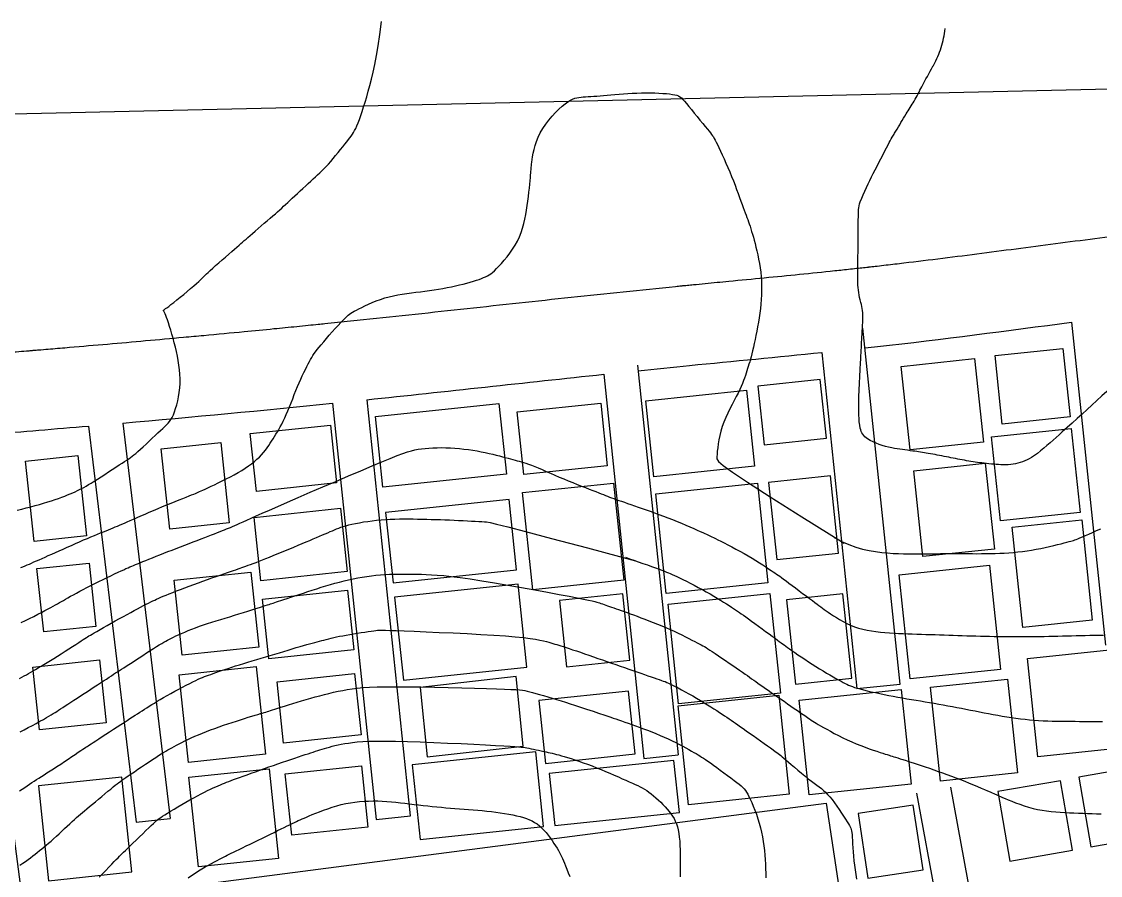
# Model space of a CAD drawing. Header units: millimetres. Extents: x 2899851 to 5794060, y -1331222 to -659598.
# Drawn here: x 3408285 to 3597060, y -829151 to -679873 of the extents above; entities that cross this region are included whole.
import ezdxf

# ---------------------------------------------------------------- set-up
doc = ezdxf.new("R2010")
doc.units = ezdxf.units.MM
doc.layers.add('b_COLUMN', color=7, linetype='Continuous', lineweight=25)
doc.layers.add('PDF_contours', color=7, linetype='Continuous')
doc.layers.add('ref', color=10, linetype='Continuous')

msp = doc.modelspace()

# ---------------------------------------------------------------- linework, layer by layer
at = {"layer": 'b_COLUMN', "color": 5, "lineweight": 30, "extrusion": (0, 0, -1)}
msp.add_lwpolyline([(-3194767, -1144420), (-3301186, -946244, -0.1352526), (-3302938, -938470), (-3304124, -833155), (-3406802, -821377), (-3408539, -834765), (-3549096, -816526), (-3568312, -943959), (-3707479, -928134), (-3700907, -1056330), (-3467321, -1072490), (-3334100, -1190678), (-3196365, -1201619)], format="xyb", dxfattribs=at)
at = {"layer": 'PDF_contours', "color": 242, "lineweight": 25, "true_color": 0xcc2026}
msp.add_lwpolyline([(3407522, -765296), (3408320, -765104), (3409114, -764906), (3409898, -764702), (3410668, -764494), (3411420, -764283), (3412149, -764070), (3412850, -763857), (3413519, -763646), (3414151, -763436), (3414748, -763229), (3415311, -763025), (3415841, -762824), (3416339, -762627), (3416808, -762434), (3417248, -762245), (3417662, -762061), (3418051, -761881), (3418426, -761699), (3418798, -761509), (3419178, -761305), (3419576, -761081), (3420004, -760829), (3420473, -760544), (3420994, -760219), (3421573, -759852), (3422197, -759450), (3422849, -759029), (3423509, -758599), (3424160, -758173), (3424784, -757766), (3425363, -757388), (3425878, -757053), (3426319, -756769), (3426696, -756525), (3427028, -756306), (3427332, -756096), (3427627, -755880), (3427931, -755642), (3428261, -755368), (3428635, -755041), (3429066, -754651), (3429545, -754210), (3430057, -753732), (3430587, -753235), (3431121, -752733), (3431643, -752242), (3432139, -751779), (3432595, -751360), (3432998, -750994), (3433353, -750669), (3433666, -750370), (3433944, -750077), (3434193, -749774), (3434422, -749444), (3434636, -749068), (3434842, -748630), (3435046, -748117), (3435243, -747534), (3435429, -746892), (3435599, -746199), (3435747, -745466), (3435867, -744703), (3435955, -743919), (3436006, -743126), (3436014, -742330), (3435984, -741534), (3435919, -740738), (3435822, -739944), (3435698, -739152), (3435550, -738361), (3435383, -737574), (3435200, -736789), (3435006, -736011), (3434804, -735247), (3434599, -734509), (3434394, -733808), (3434194, -733155), (3434003, -732560), (3433825, -732035), (3433664, -731591), (3433524, -731236), (3433404, -730960), (3433305, -730754), (3433225, -730606), (3433164, -730505), (3433121, -730440), (3433096, -730399), (3433088, -730372), (3433098, -730347), (3433134, -730314), (3433206, -730262), (3433322, -730181), (3433493, -730061), (3433727, -729891), (3434036, -729662), (3434426, -729361), (3434904, -728985), (3435451, -728547), (3436044, -728065), (3436659, -727559), (3437275, -727048), (3437867, -726549), (3438413, -726082), (3438889, -725666), (3439279, -725314), (3439599, -725014), (3439871, -724750), (3440117, -724504), (3440359, -724261), (3440619, -724002), (3440920, -723712), (3441284, -723373), (3441726, -722974), (3442234, -722525), (3442787, -722041), (3443366, -721539), (3443952, -721035), (3444525, -720542), (3445064, -720079), (3445551, -719659), (3445972, -719294), (3446337, -718975), (3446663, -718689), (3446965, -718422), (3447261, -718160), (3447567, -717890), (3447900, -717598), (3448276, -717271), (3448706, -716899), (3449182, -716488), (3449691, -716051), (3450219, -715597), (3450753, -715138), (3451280, -714684), (3451787, -714247), (3452260, -713837), (3452689, -713463), (3453081, -713117), (3453447, -712792), (3453797, -712478), (3454140, -712167), (3454488, -711849), (3454850, -711515), (3455237, -711157), (3455656, -710769), (3456102, -710355), (3456567, -709922), (3457044, -709480), (3457524, -709035), (3457999, -708595), (3458461, -708169), (3458903, -707763), (3459319, -707383), (3459712, -707023), (3460090, -706673), (3460457, -706326), (3460822, -705972), (3461190, -705601), (3461568, -705206), (3461962, -704778), (3462375, -704311), (3462803, -703814), (3463236, -703298), (3463666, -702778), (3464086, -702264), (3464486, -701769), (3464858, -701305), (3465194, -700885), (3465489, -700516), (3465746, -700186), (3465975, -699879), (3466181, -699577), (3466374, -699265), (3466561, -698925), (3466749, -698540), (3466947, -698094), (3467159, -697575), (3467386, -696980), (3467626, -696315), (3467877, -695583), (3468137, -694787), (3468404, -693931), (3468677, -693018), (3468952, -692051), (3469230, -691029), (3469509, -689927), (3469792, -688712), (3470079, -687355), (3470371, -685823), (3470669, -684086), (3470974, -682113), (3471286, -679873)], dxfattribs=at)
msp.add_lwpolyline([(3604146, -738986, -0.0039983), (3590392, -751623, -0.0130073), (3586034, -755362, -0.0950744), (3583043, -756970, -0.0941416), (3579638, -757368, -0.0132578), (3576313, -757041, -0.0144195), (3573277, -756571, -0.0027622), (3570112, -755970, 0.0027342), (3566921, -755363, 0.0147508), (3564247, -754951, -0.0107132), (3560561, -754414, -0.0982253), (3556305, -752802, -0.2080111), (3555047, -750973, -0.0394214), (3554788, -748712, -0.021788), (3554825, -744601, -0.0000298), (3555074, -739818, -0.000086), (3555156, -738236, -0.0004426), (3555355, -734526, 0.0006183), (3555496, -731871, 0.0861967), (3555144, -728957, -0.0720386), (3554627, -725491, -0.0019036), (3554626, -723674, -0.0007618), (3554648, -719122, -0.0020056), (3554701, -713929, -0.008873), (3554739, -712754, -0.0845329), (3555039, -711403, -0.0212023), (3557322, -706417, -0.0028657), (3559955, -701331, -0.0115584), (3560644, -700090, -0.0002444), (3561054, -699390, -0.0005403), (3561249, -699058, -0.0060136), (3563094, -696012, 0.0081856), (3564440, -693768, 0.0110385), (3565822, -691250, -0.0077714), (3567761, -687661, -0.0006127), (3567785, -687619, 0.0001733), (3567885, -687441, 0.0516322), (3569193, -684429, 0.0497829), (3569893, -681097)], format="xyb", dxfattribs=at)
at = {"layer": 'PDF_contours', "color": 175, "lineweight": 25, "true_color": 0x4553a5}
for points in [[(3408132, -775344), (3408528, -775189), (3408906, -775033), (3409276, -774873), (3409651, -774708), (3410040, -774535), (3410454, -774351), (3410895, -774157), (3411365, -773950), (3411865, -773730), (3412396, -773496), (3412961, -773247), (3413560, -772981), (3414194, -772700), (3414864, -772401), (3415561, -772089), (3416277, -771769), (3417001, -771446), (3417725, -771125), (3418438, -770810), (3419133, -770507), (3419798, -770220), (3420428, -769953), (3421020, -769706), (3421579, -769477), (3422104, -769263), (3422598, -769065), (3423064, -768879), (3423502, -768705), (3423914, -768540), (3424304, -768383), (3424681, -768229), (3425056, -768074), (3425439, -767913), (3425841, -767743), (3426273, -767558), (3426746, -767353), (3427270, -767125), (3427852, -766870), (3428488, -766592), (3429168, -766294), (3429885, -765982), (3430629, -765659), (3431391, -765331), (3432164, -765002), (3432938, -764676), (3433705, -764359), (3434455, -764052), (3435177, -763760), (3435864, -763485), (3436503, -763230), (3437087, -762999), (3437604, -762794), (3438045, -762620), (3438406, -762476), (3438704, -762355), (3438961, -762249), (3439198, -762147), (3439440, -762040), (3439707, -761919), (3440023, -761775), (3440409, -761597), (3440882, -761380), (3441433, -761125), (3442046, -760838), (3442706, -760523), (3443397, -760186), (3444104, -759832), (3444813, -759465), (3445507, -759092), (3446173, -758715), (3446809, -758336), (3447412, -757955), (3447981, -757571), (3448516, -757185), (3449014, -756795), (3449476, -756403), (3449899, -756008), (3450283, -755610), (3450632, -755210), (3450952, -754808), (3451247, -754406), (3451523, -754003), (3451785, -753602), (3452037, -753203), (3452286, -752806), (3452535, -752412), (3452785, -752014), (3453037, -751606), (3453291, -751181), (3453548, -750732), (3453808, -750252), (3454071, -749735), (3454338, -749173), (3454609, -748562), (3454884, -747910), (3455161, -747226), (3455441, -746520), (3455723, -745803), (3456006, -745085), (3456289, -744374), (3456572, -743682), (3456854, -743017), (3457134, -742381), (3457409, -741778), (3457677, -741208), (3457938, -740674), (3458188, -740177), (3458426, -739720), (3458650, -739303), (3458860, -738927), (3459064, -738580), (3459272, -738250), (3459494, -737922), (3459739, -737583), (3460017, -737220), (3460338, -736819), (3460713, -736367), (3461146, -735856), (3461625, -735299), (3462133, -734716), (3462655, -734125), (3463173, -733545), (3463671, -732995), (3464132, -732493), (3464539, -732060), (3464883, -731707), (3465175, -731425), (3465433, -731198), (3465676, -731010), (3465923, -730845), (3466191, -730688), (3466498, -730522), (3466864, -730332), (3467302, -730105), (3467807, -729848), (3468373, -729570), (3468991, -729280), (3469653, -728989), (3470350, -728704), (3471075, -728437), (3471820, -728196), (3472577, -727988), (3473344, -727811), (3474120, -727660), (3474903, -727529), (3475691, -727414), (3476484, -727308), (3477280, -727208), (3478077, -727106), (3478875, -727001), (3479669, -726889), (3480457, -726771), (3481237, -726647), (3482004, -726516), (3482757, -726379), (3483492, -726234), (3484205, -726082), (3484895, -725924), (3485558, -725760), (3486189, -725593), (3486786, -725424), (3487346, -725257), (3487864, -725094), (3488338, -724936), (3488763, -724785), (3489139, -724642), (3489477, -724499), (3489788, -724346), (3490085, -724171), (3490382, -723966), (3490690, -723720), (3491024, -723422), (3491394, -723063), (3491810, -722635), (3492264, -722143), (3492741, -721593), (3493230, -720994), (3493716, -720351), (3494188, -719672), (3494631, -718965), (3495034, -718237), (3495386, -717493), (3495689, -716737), (3495949, -715970), (3496170, -715194), (3496359, -714410), (3496520, -713622), (3496659, -712829), (3496780, -712035), (3496889, -711242), (3496987, -710461), (3497073, -709704), (3497149, -708983), (3497215, -708309), (3497271, -707695), (3497319, -707153), (3497357, -706694), (3497388, -706326), (3497413, -706029), (3497435, -705781), (3497456, -705559), (3497479, -705338), (3497506, -705096), (3497539, -704809), (3497581, -704454), (3497636, -704012), (3497710, -703491), (3497812, -702900), (3497952, -702253), (3498136, -701561), (3498373, -700835), (3498673, -700087), (3499042, -699329), (3499487, -698572), (3499993, -697827), (3500544, -697106), (3501125, -696420), (3501717, -695780), (3502305, -695197), (3502871, -694683), (3503400, -694247), (3503878, -693899), (3504313, -693630), (3504713, -693429), (3505090, -693284), (3505454, -693185), (3505815, -693120), (3506183, -693077), (3506569, -693047), (3506982, -693017), (3507424, -692988), (3507896, -692956), (3508399, -692923), (3508934, -692886), (3509502, -692846), (3510103, -692800), (3510740, -692749), (3511411, -692693), (3512114, -692633), (3512843, -692571), (3513595, -692512), (3514365, -692457), (3515148, -692409), (3515939, -692372), (3516735, -692346), (3517530, -692336), (3518313, -692339), (3519075, -692356), (3519804, -692384), (3520489, -692423), (3521120, -692472), (3521686, -692529), (3522175, -692593), (3522582, -692665), (3522921, -692754), (3523213, -692870), (3523475, -693023), (3523729, -693223), (3523993, -693482), (3524288, -693808), (3524631, -694214), (3525038, -694703), (3525495, -695257), (3525985, -695854), (3526489, -696471), (3526989, -697084), (3527467, -697670), (3527904, -698206), (3528282, -698669), (3528589, -699043), (3528834, -699345), (3529031, -699596), (3529196, -699823), (3529342, -700046), (3529486, -700292), (3529641, -700582), (3529823, -700940), (3530042, -701385), (3530297, -701910), (3530580, -702506), (3530885, -703161), (3531206, -703863), (3531536, -704603), (3531869, -705368), (3532199, -706148), (3532520, -706933), (3532829, -707714), (3533127, -708482), (3533410, -709230), (3533678, -709950), (3533930, -710633), (3534163, -711272), (3534377, -711859), (3534572, -712388), (3534748, -712866), (3534910, -713305), (3535060, -713713), (3535202, -714102), (3535338, -714482), (3535472, -714862), (3535607, -715252), (3535745, -715663), (3535887, -716097), (3536032, -716557), (3536179, -717045), (3536329, -717562), (3536482, -718112), (3536636, -718697), (3536791, -719319), (3536948, -719979), (3537101, -720673), (3537248, -721397), (3537385, -722145), (3537507, -722912), (3537611, -723694), (3537694, -724486), (3537750, -725282), (3537778, -726078), (3537778, -726874), (3537754, -727670), (3537706, -728466), (3537638, -729261), (3537552, -730056), (3537450, -730851), (3537334, -731646), (3537207, -732439), (3537071, -733225), (3536929, -733998), (3536782, -734749), (3536632, -735473), (3536484, -736163), (3536338, -736810), (3536196, -737410), (3536062, -737956), (3535933, -738456), (3535808, -738917), (3535686, -739347), (3535566, -739756), (3535446, -740150), (3535324, -740540), (3535199, -740932), (3535069, -741335), (3534930, -741753), (3534778, -742190), (3534608, -742651), (3534416, -743139), (3534197, -743659), (3533947, -744214), (3533662, -744809), (3533339, -745446), (3532987, -746121), (3532617, -746828), (3532242, -747564), (3531871, -748321), (3531517, -749096), (3531190, -749881), (3530902, -750673), (3530661, -751464), (3530465, -752243), (3530308, -752998), (3530186, -753716), (3530093, -754384), (3530024, -754991), (3529973, -755523), (3529936, -755968), (3529951, -756346), (3530235, -756801), (3531050, -757511), (3532657, -758653), (3535316, -760404), (3539290, -762941), (3544838, -766440), (3552223, -771081)], [(3550475, -770098), (3551771, -770768), (3553035, -771314), (3554264, -771750), (3555456, -772090), (3556608, -772348), (3557718, -772538), (3558784, -772675), (3559803, -772773), (3560773, -772844), (3561701, -772893), (3562591, -772924), (3563451, -772940), (3564285, -772944), (3565101, -772940), (3565905, -772930), (3566703, -772920), (3567499, -772910), (3568296, -772902), (3569092, -772895), (3569889, -772890), (3570685, -772887), (3571481, -772886), (3572278, -772887), (3573074, -772889), (3573870, -772893), (3574667, -772897), (3575463, -772899), (3576259, -772898), (3577056, -772893), (3577852, -772880), (3578649, -772860), (3579446, -772829), (3580243, -772787), (3581040, -772733), (3581837, -772666), (3582634, -772586), (3583432, -772492), (3584230, -772385), (3585027, -772263), (3585826, -772125), (3586622, -771973), (3587406, -771811), (3588167, -771643), (3588892, -771474), (3589569, -771310), (3590186, -771156), (3590731, -771016), (3591193, -770895), (3591564, -770797), (3591864, -770715), (3592114, -770642), (3592339, -770570), (3592562, -770491), (3592806, -770396), (3593096, -770278), (3593454, -770130), (3593899, -769944), (3594424, -769722), (3595020, -769468), (3595674, -769183), (3596377, -768872), (3597117, -768537)]]:
    msp.add_lwpolyline(points, dxfattribs=at)
at = {"layer": 'PDF_contours', "color": 114, "lineweight": 25, "true_color": 0x129a48}
msp.add_lwpolyline([(3408201, -784922), (3408944, -784574), (3409683, -784216), (3410406, -783856), (3411103, -783502), (3411762, -783161), (3412372, -782840), (3412921, -782546), (3413403, -782286), (3413828, -782054), (3414210, -781842), (3414564, -781645), (3414903, -781453), (3415242, -781261), (3415595, -781061), (3415977, -780845), (3416399, -780609), (3416862, -780352), (3417365, -780075), (3417905, -779782), (3418481, -779473), (3419090, -779151), (3419732, -778817), (3420404, -778473), (3421103, -778122), (3421818, -777768), (3422534, -777417), (3423240, -777075), (3423922, -776748), (3424567, -776442), (3425162, -776162), (3425694, -775913), (3426154, -775700), (3426554, -775518), (3426910, -775358), (3427238, -775214), (3427553, -775079), (3427873, -774944), (3428214, -774804), (3428590, -774650), (3429016, -774477), (3429491, -774284), (3430011, -774074), (3430573, -773849), (3431173, -773609), (3431807, -773357), (3432472, -773095), (3433165, -772823), (3433881, -772545), (3434614, -772261), (3435358, -771975), (3436106, -771688), (3436852, -771403), (3437589, -771122), (3438311, -770846), (3439010, -770579), (3439682, -770322), (3440324, -770076), (3440934, -769841), (3441510, -769619), (3442050, -769410), (3442552, -769215), (3443015, -769034), (3443437, -768869), (3443818, -768718), (3444170, -768577), (3444507, -768440), (3444845, -768299), (3445196, -768150), (3445577, -767986), (3446000, -767800), (3446480, -767587), (3447034, -767340), (3447682, -767051), (3448446, -766709), (3449348, -766307), (3450412, -765836), (3451659, -765286), (3453112, -764649), (3454793, -763915), (3456709, -763083), (3458806, -762175), (3461017, -761222), (3463270, -760254), (3465499, -759302), (3467634, -758394), (3469605, -757562), (3471345, -756836), (3472803, -756238), (3474004, -755760), (3474992, -755386), (3475811, -755103), (3476504, -754893), (3477116, -754741), (3477690, -754633), (3478270, -754552), (3478891, -754487), (3479556, -754434), (3480258, -754396), (3480991, -754373), (3481749, -754366), (3482525, -754376), (3483314, -754404), (3484109, -754451), (3484904, -754517), (3485694, -754601), (3486475, -754701), (3487243, -754814), (3487993, -754939), (3488720, -755073), (3489421, -755213), (3490091, -755359), (3490727, -755507), (3491328, -755655), (3491895, -755803), (3492429, -755947), (3492931, -756086), (3493403, -756218), (3493843, -756341), (3494255, -756453), (3494639, -756553), (3495007, -756647), (3495369, -756741), (3495736, -756841), (3496122, -756954), (3496536, -757086), (3496991, -757243), (3497498, -757432), (3498066, -757658), (3498689, -757916), (3499361, -758201), (3500072, -758507), (3500815, -758828), (3501581, -759160), (3502364, -759495), (3503155, -759829), (3503946, -760156), (3504729, -760473), (3505494, -760779), (3506235, -761071), (3506942, -761347), (3507607, -761605), (3508221, -761843), (3508776, -762059), (3509267, -762251), (3509704, -762423), (3510099, -762580), (3510466, -762724), (3510816, -762861), (3511164, -762995), (3511522, -763130), (3511902, -763269), (3512316, -763418), (3512766, -763576), (3513250, -763744), (3513769, -763922), (3514321, -764112), (3514907, -764312), (3515525, -764524), (3516175, -764748), (3516857, -764985), (3517566, -765233), (3518299, -765493), (3519051, -765763), (3519820, -766045), (3520600, -766336), (3521388, -766637), (3522180, -766948), (3522970, -767266), (3523749, -767587), (3524503, -767904), (3525221, -768211), (3525891, -768501), (3526501, -768767), (3527039, -769005), (3527492, -769206), (3527856, -769368), (3528147, -769499), (3528390, -769609), (3528607, -769711), (3528823, -769815), (3529060, -769932), (3529344, -770073), (3529697, -770250), (3530137, -770470), (3530657, -770732), (3531243, -771031), (3531883, -771360), (3532562, -771716), (3533268, -772093), (3533988, -772485), (3534707, -772889), (3535414, -773297), (3536101, -773706), (3536761, -774108), (3537388, -774497), (3537975, -774869), (3538516, -775216), (3539003, -775532), (3539430, -775813), (3539795, -776054), (3540112, -776266), (3540399, -776461), (3540676, -776654), (3540961, -776858), (3541272, -777084), (3541628, -777347), (3542049, -777660), (3542546, -778031), (3543105, -778450), (3543707, -778901), (3544331, -779369), (3544958, -779839), (3545567, -780297), (3546139, -780726), (3546653, -781112), (3547096, -781445), (3547477, -781730), (3547815, -781981), (3548126, -782209), (3548426, -782427), (3548732, -782645), (3549062, -782877), (3549431, -783133), (3549854, -783423), (3550328, -783739), (3550851, -784073), (3551417, -784415), (3552022, -784755), (3552662, -785084), (3553332, -785391), (3554029, -785668), (3554748, -785906), (3555485, -786107), (3556239, -786276), (3557007, -786415), (3557786, -786530), (3558572, -786622), (3559365, -786697), (3560160, -786758), (3560956, -786809), (3561751, -786851), (3562547, -786885), (3563343, -786915), (3564139, -786940), (3564936, -786962), (3565732, -786984), (3566528, -787006), (3567324, -787030), (3568120, -787056), (3568916, -787082), (3569712, -787110), (3570508, -787138), (3571304, -787165), (3572100, -787193), (3572896, -787219), (3573692, -787244), (3574488, -787268), (3575284, -787290), (3576081, -787311), (3576877, -787329), (3577673, -787346), (3578469, -787360), (3579265, -787372), (3580062, -787382), (3580858, -787390), (3581654, -787395), (3582450, -787398), (3583247, -787398), (3584043, -787395), (3584840, -787390), (3585636, -787382), (3586433, -787371), (3587229, -787358), (3588026, -787343), (3588822, -787327), (3589619, -787308), (3590416, -787289), (3591212, -787269), (3592009, -787248), (3592805, -787228), (3593602, -787207), (3594399, -787188), (3595195, -787169), (3595992, -787151), (3596788, -787136), (3597585, -787122)], dxfattribs=at)
at = {"layer": 'PDF_contours', "color": 52, "lineweight": 25, "true_color": 0xc7c82d}
for points in [[(3407947, -794702), (3408355, -794493), (3408744, -794284), (3409123, -794071), (3409504, -793852), (3409896, -793624), (3410308, -793384), (3410744, -793130), (3411204, -792860), (3411691, -792572), (3412206, -792265), (3412751, -791937), (3413328, -791585), (3413938, -791208), (3414579, -790806), (3415239, -790388), (3415903, -789964), (3416554, -789545), (3417176, -789143), (3417756, -788768), (3418275, -788430), (3418719, -788141), (3419079, -787908), (3419371, -787720), (3419619, -787562), (3419846, -787422), (3420075, -787284), (3420330, -787135), (3420634, -786959), (3421010, -786744), (3421475, -786478), (3422020, -786166), (3422629, -785820), (3423287, -785446), (3423978, -785056), (3424687, -784657), (3425397, -784260), (3426093, -783874), (3426763, -783506), (3427401, -783158), (3428008, -782832), (3428580, -782527), (3429116, -782244), (3429616, -781983), (3430077, -781746), (3430498, -781531), (3430881, -781340), (3431235, -781166), (3431577, -781003), (3431919, -780846), (3432275, -780688), (3432660, -780523), (3433088, -780345), (3433573, -780147), (3434124, -779926), (3434737, -779684), (3435403, -779423), (3436114, -779148), (3436859, -778864), (3437631, -778572), (3438421, -778279), (3439220, -777986), (3440018, -777698), (3440808, -777418), (3441580, -777147), (3442325, -776889), (3443034, -776644), (3443700, -776416), (3444312, -776207), (3444862, -776020), (3445345, -775855), (3445771, -775708), (3446155, -775575), (3446510, -775450), (3446850, -775329), (3447190, -775206), (3447544, -775077), (3447925, -774936), (3448346, -774780), (3448807, -774607), (3449307, -774417), (3449843, -774212), (3450416, -773991), (3451022, -773754), (3451660, -773501), (3452329, -773233), (3453027, -772950), (3453745, -772656), (3454477, -772354), (3455214, -772048), (3455948, -771742), (3456672, -771439), (3457377, -771142), (3458056, -770857), (3458702, -770585), (3459314, -770327), (3459892, -770083), (3460437, -769852), (3460949, -769634), (3461429, -769428), (3461877, -769234), (3462293, -769051), (3462680, -768879), (3463047, -768718), (3463408, -768564), (3463773, -768417), (3464156, -768276), (3464567, -768139), (3465020, -768005), (3465526, -767871), (3466094, -767739), (3466719, -767608), (3467393, -767481), (3468108, -767360), (3468856, -767248), (3469627, -767146), (3470415, -767057), (3471211, -766983), (3472008, -766924), (3472805, -766881), (3473602, -766851), (3474399, -766833), (3475195, -766825), (3475992, -766825), (3476788, -766832), (3477584, -766844), (3478380, -766859), (3479176, -766877), (3479973, -766898), (3480769, -766922), (3481565, -766949), (3482361, -766978), (3483157, -767011), (3483953, -767046), (3484746, -767083), (3485528, -767122), (3486284, -767161), (3487003, -767200), (3487673, -767237), (3488280, -767271), (3488813, -767302), (3489258, -767328), (3489658, -767362), (3490269, -767469), (3491400, -767730), (3493362, -768224), (3496465, -769030), (3501019, -770229), (3507334, -771900), (3515720, -774123)], [(3513950, -773539), (3514650, -773774), (3515405, -774034), (3516194, -774310), (3516993, -774594), (3517779, -774876), (3518529, -775147), (3519220, -775398), (3519829, -775620), (3520340, -775807), (3520769, -775966), (3521140, -776107), (3521475, -776241), (3521799, -776377), (3522134, -776525), (3522504, -776696), (3522932, -776900), (3523436, -777143), (3524007, -777424), (3524633, -777736), (3525300, -778074), (3525994, -778431), (3526701, -778802), (3527408, -779182), (3528102, -779564), (3528770, -779943), (3529408, -780316), (3530015, -780679), (3530588, -781030), (3531125, -781366), (3531625, -781683), (3532084, -781978), (3532500, -782249), (3532876, -782494), (3533221, -782721), (3533551, -782942), (3533880, -783165), (3534222, -783402), (3534593, -783662), (3535006, -783957), (3535476, -784295), (3536012, -784683), (3536599, -785111), (3537219, -785564), (3537852, -786028), (3538478, -786487), (3539078, -786928), (3539632, -787337), (3540120, -787697), (3540530, -788000), (3540874, -788255), (3541173, -788475), (3541445, -788674), (3541710, -788867), (3541989, -789067), (3542299, -789288), (3542661, -789544), (3543090, -789845), (3543580, -790187), (3544122, -790561), (3544705, -790959), (3545320, -791373), (3545957, -791795), (3546605, -792217), (3547255, -792630), (3547897, -793028), (3548525, -793407), (3549134, -793766), (3549716, -794103), (3550268, -794416), (3550782, -794705), (3551252, -794966), (3551674, -795200), (3552045, -795404), (3552378, -795583), (3552689, -795742), (3552994, -795886), (3553311, -796020), (3553656, -796149), (3554044, -796279), (3554494, -796414), (3555016, -796559), (3555606, -796711), (3556254, -796870), (3556950, -797033), (3557685, -797198), (3558448, -797363), (3559231, -797525), (3560024, -797683), (3560819, -797834), (3561613, -797980), (3562408, -798121), (3563203, -798258), (3563997, -798393), (3564792, -798525), (3565587, -798658), (3566381, -798790), (3567176, -798924), (3567971, -799060), (3568766, -799197), (3569560, -799337), (3570355, -799480), (3571149, -799625), (3571944, -799774), (3572738, -799925), (3573533, -800081), (3574327, -800239), (3575122, -800398), (3575916, -800556), (3576710, -800713), (3577505, -800868), (3578299, -801017), (3579094, -801162), (3579889, -801299), (3580683, -801428), (3581478, -801550), (3582273, -801661), (3583068, -801763), (3583864, -801854), (3584659, -801934), (3585455, -802001), (3586250, -802055), (3587046, -802098), (3587842, -802131), (3588638, -802156), (3589434, -802174), (3590231, -802186), (3591027, -802195), (3591823, -802203), (3592619, -802209), (3593416, -802215), (3594212, -802221), (3595008, -802227), (3595805, -802232), (3596601, -802237), (3597397, -802242)]]:
    msp.add_lwpolyline(points, dxfattribs=at)
at = {"layer": 'PDF_contours', "color": 9, "lineweight": 25, "true_color": 0xd09cc7}
msp.add_lwpolyline([(3408024, -804053), (3408744, -803689), (3409465, -803314), (3410173, -802936), (3410856, -802563), (3411500, -802205), (3412093, -801871), (3412622, -801569), (3413078, -801305), (3413473, -801073), (3413823, -800862), (3414146, -800664), (3414458, -800469), (3414774, -800266), (3415113, -800047), (3415489, -799801), (3415917, -799522), (3416392, -799212), (3416907, -798875), (3417453, -798518), (3418025, -798145), (3418613, -797760), (3419211, -797370), (3419810, -796978), (3420405, -796590), (3420989, -796208), (3421557, -795837), (3422106, -795479), (3422631, -795137), (3423126, -794814), (3423587, -794514), (3424009, -794239), (3424391, -793990), (3424744, -793761), (3425083, -793541), (3425421, -793322), (3425774, -793093), (3426155, -792847), (3426579, -792572), (3427061, -792260), (3427609, -791905), (3428211, -791516), (3428848, -791104), (3429502, -790683), (3430154, -790263), (3430787, -789858), (3431381, -789479), (3431919, -789139), (3432388, -788846), (3432798, -788596), (3433163, -788378), (3433501, -788185), (3433825, -788008), (3434152, -787838), (3434497, -787666), (3434876, -787483), (3435300, -787283), (3435771, -787067), (3436285, -786838), (3436838, -786598), (3437429, -786352), (3438055, -786100), (3438711, -785848), (3439396, -785597), (3440106, -785351), (3440838, -785108), (3441590, -784868), (3442357, -784630), (3443136, -784392), (3443926, -784155), (3444721, -783916), (3445520, -783674), (3446318, -783431), (3447103, -783188), (3447865, -782951), (3448592, -782722), (3449272, -782507), (3449893, -782310), (3450443, -782134), (3450911, -781985), (3451290, -781863), (3451598, -781764), (3451857, -781680), (3452091, -781604), (3452321, -781528), (3452572, -781445), (3452866, -781348), (3453225, -781228), (3453668, -781081), (3454188, -780908), (3454777, -780713), (3455423, -780499), (3456116, -780270), (3456846, -780031), (3457602, -779783), (3458374, -779531), (3459154, -779279), (3459938, -779028), (3460727, -778780), (3461519, -778538), (3462314, -778303), (3463111, -778076), (3463909, -777861), (3464708, -777657), (3465507, -777469), (3466305, -777295), (3467103, -777137), (3467902, -776994), (3468699, -776869), (3469497, -776760), (3470295, -776669), (3471092, -776596), (3471889, -776541), (3472686, -776502), (3473483, -776477), (3474279, -776465), (3475076, -776462), (3475872, -776466), (3476668, -776476), (3477464, -776489), (3478266, -776505), (3479103, -776530), (3480008, -776572), (3481017, -776639), (3482163, -776740), (3483482, -776883), (3485008, -777076), (3486776, -777326), (3488800, -777640), (3491021, -778003), (3493361, -778401), (3495741, -778818), (3498082, -779237), (3500305, -779642), (3502332, -780018), (3504085, -780349), (3505505, -780622), (3506618, -780842), (3507469, -781018), (3508105, -781157), (3508573, -781268), (3508917, -781360), (3509185, -781441), (3509422, -781519), (3509667, -781602), (3509928, -781691), (3510207, -781786), (3510505, -781888), (3510823, -781998), (3511161, -782116), (3511522, -782241), (3511907, -782375), (3512316, -782518), (3512751, -782672), (3513214, -782836), (3513706, -783011), (3514229, -783199), (3514784, -783400), (3515374, -783616), (3515999, -783846), (3516660, -784092), (3517351, -784353), (3518067, -784627), (3518799, -784912), (3519541, -785209), (3520287, -785514), (3521030, -785828), (3521763, -786148), (3522479, -786472), (3523172, -786797), (3523836, -787118), (3524465, -787428), (3525052, -787724), (3525593, -788001), (3526080, -788253), (3526507, -788476), (3526873, -788668), (3527192, -788837), (3527482, -788995), (3527762, -789153), (3528050, -789324), (3528364, -789519), (3528724, -789750), (3529147, -790027), (3529647, -790360), (3530210, -790739), (3530819, -791151), (3531455, -791585), (3532101, -792026), (3532738, -792463), (3533347, -792883), (3533911, -793272), (3534417, -793623), (3534870, -793939), (3535283, -794228), (3535667, -794497), (3536033, -794755), (3536393, -795009), (3536758, -795267), (3537141, -795536), (3537550, -795823), (3537986, -796129), (3538448, -796452), (3538935, -796793), (3539446, -797149), (3539979, -797520), (3540534, -797905), (3541109, -798304), (3541702, -798715), (3542303, -799130), (3542902, -799544), (3543487, -799949), (3544049, -800336), (3544577, -800700), (3545059, -801033), (3545485, -801328), (3545850, -801580), (3546167, -801797), (3546454, -801991), (3546731, -802173), (3547016, -802354), (3547327, -802545), (3547684, -802757), (3548106, -803002), (3548605, -803287), (3549177, -803608), (3549811, -803955), (3550496, -804322), (3551224, -804699), (3551983, -805077), (3552762, -805449), (3553552, -805807), (3554343, -806142), (3555123, -806454), (3555882, -806742), (3556610, -807005), (3557296, -807243), (3557929, -807454), (3558499, -807640), (3558995, -807798), (3559412, -807930), (3559764, -808040), (3560070, -808136), (3560349, -808223), (3560621, -808307), (3560905, -808395), (3561219, -808494), (3561584, -808609), (3562015, -808745), (3562508, -808902), (3563056, -809078), (3563654, -809271), (3564294, -809479), (3564969, -809701), (3565673, -809935), (3566399, -810179), (3567139, -810430), (3567893, -810690), (3568657, -810957), (3569429, -811231), (3570207, -811512), (3570989, -811800), (3571773, -812095), (3572556, -812396), (3573335, -812702), (3574100, -813008), (3574840, -813310), (3575543, -813600), (3576197, -813874), (3576792, -814126), (3577316, -814350), (3577757, -814540), (3578110, -814694), (3578393, -814819), (3578629, -814925), (3578843, -815021), (3579059, -815119), (3579299, -815227), (3579588, -815357), (3579950, -815517), (3580403, -815715), (3580940, -815945), (3581549, -816196), (3582219, -816459), (3582937, -816724), (3583692, -816982), (3584471, -817222), (3585263, -817435), (3586057, -817614), (3586852, -817759), (3587647, -817877), (3588442, -817970), (3589237, -818043), (3590033, -818101), (3590829, -818146), (3591625, -818185), (3592421, -818219), (3593217, -818251), (3594013, -818280), (3594809, -818308), (3595605, -818335), (3596401, -818361), (3597197, -818388)], dxfattribs=at)
at = {"layer": 'PDF_contours', "color": 31, "lineweight": 25, "true_color": 0xfecc66}
msp.add_lwpolyline([(3407942, -814354), (3408400, -814062), (3408834, -813773), (3409250, -813489), (3409655, -813209), (3410056, -812934), (3410460, -812666), (3410872, -812399), (3411299, -812128), (3411745, -811847), (3412217, -811551), (3412720, -811235), (3413260, -810893), (3413843, -810520), (3414470, -810113), (3415127, -809683), (3415795, -809241), (3416456, -808802), (3417092, -808379), (3417683, -807983), (3418213, -807628), (3418661, -807327), (3419017, -807088), (3419298, -806899), (3419530, -806745), (3419737, -806607), (3419944, -806471), (3420177, -806320), (3420459, -806136), (3420817, -805905), (3421267, -805613), (3421798, -805269), (3422392, -804885), (3423029, -804473), (3423691, -804044), (3424359, -803612), (3425014, -803187), (3425638, -802784), (3426216, -802410), (3426749, -802065), (3427246, -801744), (3427710, -801444), (3428150, -801159), (3428571, -800887), (3428979, -800623), (3429382, -800363), (3429784, -800103), (3430193, -799840), (3430615, -799572), (3431055, -799295), (3431521, -799008), (3432017, -798708), (3432552, -798391), (3433130, -798056), (3433754, -797702), (3434413, -797335), (3435093, -796962), (3435777, -796592), (3436452, -796233), (3437102, -795893), (3437713, -795579), (3438269, -795300), (3438760, -795062), (3439195, -794859), (3439588, -794684), (3439951, -794532), (3440299, -794394), (3440646, -794264), (3441003, -794135), (3441386, -794000), (3441805, -793853), (3442262, -793694), (3442755, -793524), (3443284, -793344), (3443848, -793154), (3444445, -792956), (3445075, -792750), (3445736, -792538), (3446427, -792321), (3447146, -792099), (3447887, -791872), (3448647, -791642), (3449423, -791408), (3450210, -791172), (3451005, -790933), (3451804, -790694), (3452602, -790453), (3453394, -790214), (3454171, -789980), (3454929, -789752), (3455659, -789533), (3456355, -789325), (3457010, -789132), (3457617, -788955), (3458172, -788797), (3458680, -788654), (3459150, -788526), (3459589, -788408), (3460006, -788299), (3460407, -788195), (3460802, -788094), (3461199, -787994), (3461603, -787891), (3462022, -787786), (3462459, -787679), (3462918, -787570), (3463404, -787461), (3463923, -787350), (3464477, -787239), (3465072, -787127), (3465709, -787016), (3466373, -786906), (3467045, -786800), (3467709, -786699), (3468345, -786606), (3468936, -786521), (3469463, -786446), (3469909, -786384), (3470268, -786335), (3470590, -786300), (3470936, -786280), (3471370, -786274), (3471953, -786283), (3472747, -786308), (3473814, -786347), (3475218, -786401), (3476993, -786472), (3479077, -786556), (3481377, -786653), (3483803, -786761), (3486265, -786880), (3488672, -787007), (3490933, -787141), (3492957, -787282), (3494677, -787426), (3496104, -787573), (3497276, -787720), (3498227, -787865), (3498994, -788007), (3499610, -788143), (3500113, -788270), (3500537, -788388), (3500915, -788496), (3501264, -788595), (3501598, -788693), (3501932, -788792), (3502280, -788898), (3502656, -789016), (3503075, -789150), (3503551, -789305), (3504093, -789485), (3504698, -789686), (3505357, -789908), (3506059, -790146), (3506798, -790397), (3507563, -790658), (3508345, -790927), (3509137, -791200), (3509929, -791474), (3510719, -791749), (3511504, -792022), (3512280, -792293), (3513046, -792560), (3513799, -792823), (3514536, -793079), (3515255, -793329), (3515952, -793571), (3516623, -793804), (3517265, -794025), (3517872, -794235), (3518439, -794430), (3518964, -794610), (3519440, -794774), (3519865, -794919), (3520235, -795047), (3520566, -795164), (3520874, -795278), (3521175, -795397), (3521487, -795531), (3521826, -795688), (3522209, -795876), (3522653, -796103), (3523170, -796375), (3523749, -796687), (3524376, -797031), (3525037, -797399), (3525717, -797783), (3526400, -798175), (3527072, -798568), (3527718, -798952), (3528327, -799322), (3528898, -799677), (3529434, -800017), (3529938, -800342), (3530413, -800654), (3530862, -800952), (3531287, -801238), (3531691, -801510), (3532078, -801773), (3532458, -802030), (3532838, -802289), (3533229, -802557), (3533640, -802840), (3534081, -803146), (3534562, -803482), (3535090, -803854), (3535673, -804267), (3536294, -804709), (3536936, -805166), (3537579, -805625), (3538203, -806072), (3538791, -806493), (3539322, -806874), (3539779, -807201), (3540148, -807466), (3540446, -807681), (3540695, -807865), (3540920, -808037), (3541142, -808213), (3541384, -808413), (3541671, -808654), (3542024, -808956), (3542459, -809330), (3542966, -809765), (3543526, -810243), (3544121, -810747), (3544732, -811259), (3545341, -811763), (3545929, -812239), (3546479, -812672), (3546976, -813048), (3547426, -813381), (3547839, -813686), (3548226, -813981), (3548596, -814284), (3548960, -814612), (3549328, -814981), (3549710, -815410), (3550113, -815908), (3550530, -816462), (3550950, -817051), (3551364, -817653), (3551762, -818246), (3552132, -818811), (3552465, -819326), (3552750, -819770), (3552980, -820129), (3553160, -820420), (3553297, -820665), (3553398, -820888), (3553471, -821113), (3553523, -821363), (3553560, -821662), (3553592, -822033), (3553624, -822493), (3553658, -823037), (3553697, -823653), (3553743, -824328), (3553798, -825051), (3553862, -825811), (3553940, -826594), (3554031, -827389), (3554138, -828186), (3554260, -828984), (3554397, -829782)], dxfattribs=at)
at = {"layer": 'PDF_contours', "color": 169, "lineweight": 25, "true_color": 0x21336e}
msp.add_lwpolyline([(3407996, -827340), (3408497, -827032), (3408971, -826712), (3409419, -826385), (3409847, -826059), (3410257, -825738), (3410653, -825428), (3411039, -825125), (3411421, -824823), (3411804, -824517), (3412192, -824201), (3412590, -823870), (3413004, -823519), (3413437, -823141), (3413894, -822734), (3414368, -822304), (3414852, -821860), (3415338, -821410), (3415819, -820963), (3416287, -820528), (3416734, -820114), (3417153, -819728), (3417540, -819378), (3417902, -819055), (3418251, -818749), (3418596, -818450), (3418951, -818149), (3419324, -817834), (3419728, -817496), (3420173, -817124), (3420667, -816712), (3421197, -816269), (3421749, -815808), (3422309, -815342), (3422859, -814885), (3423386, -814449), (3423875, -814048), (3424309, -813693), (3424680, -813395), (3425001, -813142), (3425291, -812920), (3425570, -812713), (3425856, -812508), (3426170, -812289), (3426529, -812042), (3426954, -811751), (3427458, -811407), (3428027, -811019), (3428643, -810599), (3429287, -810162), (3429940, -809721), (3430583, -809290), (3431197, -808882), (3431763, -808511), (3432267, -808186), (3432717, -807904), (3433126, -807655), (3433504, -807431), (3433866, -807224), (3434224, -807025), (3434590, -806826), (3434976, -806619), (3435393, -806396), (3435844, -806159), (3436328, -805909), (3436845, -805648), (3437395, -805380), (3437978, -805105), (3438595, -804826), (3439245, -804546), (3439927, -804266), (3440637, -803987), (3441369, -803711), (3442116, -803438), (3442874, -803170), (3443636, -802907), (3444397, -802651), (3445151, -802402), (3445891, -802163), (3446611, -801933), (3447302, -801716), (3447958, -801512), (3448570, -801324), (3449131, -801153), (3449633, -801001), (3450069, -800870), (3450435, -800760), (3450746, -800666), (3451025, -800582), (3451289, -800501), (3451560, -800417), (3451857, -800325), (3452201, -800217), (3452612, -800087), (3453105, -799931), (3453674, -799751), (3454309, -799552), (3454998, -799337), (3455730, -799110), (3456495, -798877), (3457282, -798639), (3458079, -798403), (3458878, -798171), (3459678, -797945), (3460477, -797726), (3461276, -797517), (3462075, -797318), (3462873, -797131), (3463672, -796957), (3464470, -796798), (3465274, -796655), (3466113, -796528), (3467023, -796418), (3468037, -796327), (3469193, -796255), (3470525, -796203), (3472067, -796171), (3473857, -796160), (3475908, -796171), (3478161, -796199), (3480533, -796242), (3482945, -796295), (3485315, -796355), (3487563, -796417), (3489608, -796478), (3491369, -796533), (3492788, -796581), (3493899, -796624), (3494756, -796667), (3495416, -796714), (3495936, -796770), (3496370, -796839), (3496775, -796926), (3497206, -797035), (3497709, -797170), (3498284, -797329), (3498921, -797508), (3499610, -797706), (3500340, -797920), (3501100, -798147), (3501882, -798384), (3502673, -798628), (3503465, -798877), (3504249, -799127), (3505015, -799375), (3505756, -799618), (3506463, -799851), (3507127, -800072), (3507740, -800277), (3508294, -800463), (3508784, -800628), (3509218, -800774), (3509611, -800906), (3509976, -801028), (3510324, -801146), (3510671, -801262), (3511027, -801382), (3511408, -801511), (3511823, -801650), (3512273, -801803), (3512759, -801968), (3513280, -802147), (3513835, -802339), (3514423, -802545), (3515043, -802765), (3515695, -802999), (3516378, -803247), (3517085, -803509), (3517808, -803783), (3518542, -804068), (3519280, -804362), (3520013, -804665), (3520736, -804975), (3521442, -805291), (3522123, -805611), (3522776, -805932), (3523399, -806250), (3523987, -806560), (3524538, -806859), (3525049, -807142), (3525515, -807406), (3525935, -807646), (3526308, -807862), (3526647, -808060), (3526966, -808253), (3527282, -808450), (3527610, -808662), (3527966, -808900), (3528365, -809175), (3528822, -809497), (3529348, -809874), (3529929, -810293), (3530544, -810742), (3531174, -811205), (3531799, -811667), (3532400, -812114), (3532957, -812532), (3533450, -812905), (3533864, -813225), (3534208, -813504), (3534496, -813760), (3534741, -814012), (3534957, -814278), (3535158, -814575), (3535356, -814922), (3535567, -815338), (3535800, -815834), (3536052, -816406), (3536316, -817043), (3536584, -817733), (3536852, -818467), (3537110, -819232), (3537353, -820019), (3537574, -820816), (3537767, -821614), (3537932, -822412), (3538073, -823210), (3538189, -824008), (3538284, -824805), (3538359, -825602), (3538416, -826399), (3538456, -827196), (3538482, -827992), (3538495, -828788), (3538498, -829585)], dxfattribs=at)
at = {"layer": 'PDF_contours', "lineweight": 25}
for points in [[(3421867, -829444), (3422431, -828862), (3422999, -828278), (3423547, -827715), (3424053, -827194), (3424496, -826739), (3424859, -826366), (3425159, -826060), (3425416, -825800), (3425652, -825564), (3425888, -825331), (3426146, -825078), (3426447, -824786), (3426814, -824431), (3427260, -824000), (3427770, -823506), (3428324, -822971), (3428899, -822415), (3429474, -821861), (3430027, -821328), (3430535, -820838), (3430978, -820413), (3431341, -820066), (3431640, -819787), (3431896, -819559), (3432133, -819363), (3432372, -819182), (3432638, -818999), (3432952, -818795), (3433336, -818555), (3433809, -818264), (3434358, -817928), (3434970, -817559), (3435629, -817167), (3436317, -816762), (3437020, -816355), (3437723, -815956), (3438408, -815576), (3439063, -815224), (3439685, -814900), (3440274, -814603), (3440829, -814331), (3441351, -814083), (3441838, -813858), (3442290, -813654), (3442708, -813470), (3443093, -813304), (3443456, -813151), (3443809, -813006), (3444166, -812864), (3444539, -812719), (3444940, -812567), (3445384, -812402), (3445882, -812219), (3446445, -812014), (3447066, -811788), (3447738, -811546), (3448452, -811290), (3449200, -811023), (3449973, -810749), (3450763, -810470), (3451562, -810191), (3452360, -809913), (3453152, -809639), (3453930, -809372), (3454686, -809114), (3455414, -808867), (3456108, -808634), (3456759, -808416), (3457360, -808216), (3457908, -808035), (3458409, -807871), (3458870, -807722), (3459301, -807584), (3459710, -807455), (3460106, -807331), (3460497, -807210), (3460892, -807088), (3461299, -806964), (3461722, -806838), (3462165, -806710), (3462632, -806584), (3463127, -806459), (3463654, -806337), (3464217, -806219), (3464819, -806107), (3465469, -806002), (3466193, -805906), (3467019, -805823), (3467978, -805755), (3469100, -805705), (3470413, -805676), (3471949, -805671), (3473736, -805692), (3475786, -805741), (3478037, -805813), (3480408, -805903), (3482818, -806006), (3485187, -806114), (3487433, -806223), (3489477, -806326), (3491237, -806418), (3492656, -806494), (3493761, -806558), (3494606, -806611), (3495241, -806658), (3495718, -806703), (3496090, -806748), (3496406, -806799), (3496719, -806857), (3497071, -806926), (3497461, -807004), (3497880, -807090), (3498317, -807181), (3498763, -807275), (3499207, -807369), (3499640, -807462), (3500051, -807550), (3500435, -807634), (3500799, -807715), (3501155, -807798), (3501517, -807886), (3501895, -807984), (3502302, -808095), (3502750, -808223), (3503252, -808371), (3503815, -808544), (3504436, -808740), (3505105, -808958), (3505815, -809196), (3506558, -809452), (3507325, -809727), (3508108, -810017), (3508899, -810322), (3509690, -810639), (3510474, -810964), (3511244, -811292), (3511991, -811617), (3512710, -811935), (3513393, -812240), (3514033, -812527), (3514622, -812792), (3515157, -813030), (3515643, -813249), (3516090, -813455), (3516506, -813658), (3516902, -813866), (3517286, -814086), (3517668, -814327), (3518056, -814596), (3518458, -814900), (3518870, -815236), (3519287, -815597), (3519704, -815978), (3520116, -816374), (3520516, -816778), (3520901, -817186), (3521264, -817592), (3521601, -817991), (3521910, -818391), (3522193, -818797), (3522447, -819219), (3522673, -819663), (3522871, -820138), (3523040, -820650), (3523180, -821208), (3523291, -821817), (3523375, -822473), (3523438, -823168), (3523481, -823897), (3523508, -824652), (3523524, -825427), (3523530, -826215), (3523532, -827010), (3523531, -827806), (3523528, -828603), (3523525, -829399)], [(3437461, -829558), (3438044, -829147), (3438635, -828748), (3439231, -828367), (3439823, -828005), (3440405, -827665), (3440970, -827346), (3441511, -827050), (3442021, -826778), (3442492, -826532), (3442918, -826313), (3443295, -826120), (3443636, -825947), (3443957, -825785), (3444273, -825627), (3444601, -825465), (3444957, -825290), (3445357, -825094), (3445818, -824870), (3446350, -824611), (3446945, -824322), (3447591, -824008), (3448275, -823676), (3448984, -823331), (3449706, -822980), (3450426, -822628), (3451134, -822282), (3451816, -821947), (3452470, -821626), (3453092, -821320), (3453680, -821030), (3454231, -820759), (3454743, -820509), (3455212, -820280), (3455635, -820075), (3456015, -819894), (3456362, -819732), (3456691, -819580), (3457018, -819434), (3457359, -819285), (3457727, -819127), (3458139, -818953), (3458610, -818755), (3459151, -818530), (3459756, -818283), (3460416, -818021), (3461122, -817754), (3461865, -817488), (3462636, -817231), (3463425, -816993), (3464222, -816780), (3465021, -816599), (3465819, -816449), (3466617, -816331), (3467414, -816241), (3468211, -816179), (3469008, -816143), (3469805, -816131), (3470601, -816141), (3471397, -816173), (3472193, -816223), (3472988, -816288), (3473784, -816366), (3474579, -816453), (3475374, -816546), (3476169, -816642), (3476965, -816738), (3477760, -816832), (3478555, -816923), (3479350, -817010), (3480146, -817093), (3480941, -817173), (3481736, -817249), (3482532, -817320), (3483328, -817386), (3484123, -817448), (3484919, -817506), (3485714, -817563), (3486510, -817621), (3487306, -817682), (3488101, -817746), (3488897, -817817), (3489692, -817896), (3490486, -817985), (3491275, -818083), (3492051, -818191), (3492808, -818309), (3493542, -818436), (3494245, -818572), (3494912, -818718), (3495537, -818873), (3496116, -819037), (3496651, -819216), (3497150, -819412), (3497617, -819632), (3498058, -819879), (3498478, -820158), (3498884, -820474), (3499280, -820831), (3499671, -821231), (3500055, -821667), (3500427, -822127), (3500784, -822600), (3501122, -823077), (3501437, -823545), (3501726, -823994), (3501984, -824414), (3502210, -824797), (3502410, -825153), (3502590, -825497), (3502759, -825841), (3502924, -826201), (3503092, -826589), (3503271, -827019), (3503468, -827506), (3503689, -828059), (3503932, -828673), (3504193, -829340)]]:
    msp.add_lwpolyline(points, dxfattribs=at)
at = {"layer": 'ref'}
msp.add_line((3982728, -683076), (2899851, -707435), dxfattribs=at)
at = {"layer": 'ref', "color": 116, "true_color": 0x136734}
for p, q in [((3592025, -732429), (3597925, -788877)), ((3562001, -795707), (3555494, -733453)), ((3548303, -737726), (3554446, -796497)), ((3516041, -739950), (3523161, -808075)), ((3510174, -741535), (3517194, -808698)), ((3462715, -746599), (3470320, -819357)), ((3468682, -745975), (3476287, -818733)), ((3420004, -750583), (3428320, -819845)), ((3425985, -750065), (3434288, -819221)), ((3554446, -796497), (3562001, -795707)), ((3428320, -819845), (3434288, -819221))]:
    msp.add_line(p, q, dxfattribs=at)
at = {"layer": 'ref', "color": 1}
for p, q in [((3517194, -808698), (3523161, -808075)), ((3470320, -819357), (3476342, -818728))]:
    msp.add_line(p, q, dxfattribs=at)
at = {"layer": 'ref', "color": 114, "true_color": 0x139b48}
for p, q in [((3564906, -814787), (3577575, -883315)), ((3570806, -813697), (3582467, -876772))]:
    msp.add_line(p, q, dxfattribs=at)
at = {"layer": 'ref', "extrusion": (0, 0, -1)}
for points in [[(-3578615, -738271), (-3590504, -737014), (-3591769, -748980), (-3579880, -750237)], [(-3562202, -740152), (-3575049, -738793), (-3576595, -753410), (-3563747, -754768)], [(-3548019, -742434), (-3537112, -743587), (-3538197, -753846), (-3549104, -752692)], [(-3517518, -746171), (-3535106, -744312), (-3536509, -757577), (-3518921, -759437)], [(-3470215, -748909), (-3491808, -746626), (-3493118, -759013), (-3471525, -761296)], [(-3494990, -748121), (-3509614, -746573), (-3510771, -757519), (-3496148, -759067)], [(-3448299, -751895), (-3462312, -750411), (-3463382, -760532), (-3449369, -762016)], [(-3432713, -754568), (-3443138, -753465), (-3444625, -767534), (-3434201, -768636)], [(-3408996, -756720), (-3418138, -755753), (-3419623, -769802), (-3410481, -770768)], [(-3564412, -758406), (-3576916, -757083), (-3578502, -772084), (-3565998, -773407)], [(-3519239, -762445), (-3537041, -760562), (-3538883, -777984), (-3521081, -779867)], [(-3549804, -759312), (-3538996, -760455), (-3540422, -773940), (-3551230, -772797)], [(-3493583, -763410), (-3471990, -765693), (-3473294, -778021), (-3494886, -775737)], [(-3448969, -766549), (-3464094, -764948), (-3465265, -776024), (-3450140, -777625)], [(-3581632, -768248), (-3593779, -766964), (-3595636, -784519), (-3583489, -785804)], [(-3410983, -775517), (-3420125, -774550), (-3421295, -785608), (-3412153, -786574)], [(-3561854, -776572), (-3577669, -774898), (-3579597, -793125), (-3563781, -794799)], [(-3434991, -777547), (-3448387, -776130), (-3449773, -789232), (-3436376, -790649)], [(-3450443, -780833), (-3465322, -779257), (-3466426, -789702), (-3451548, -791277)], [(-3495151, -778241), (-3473558, -780524), (-3475090, -795005), (-3496682, -792722)], [(-3513487, -779943), (-3502408, -781116), (-3503629, -792667), (-3514709, -791494)], [(-3551984, -779929), (-3542156, -780968), (-3543716, -795716), (-3553544, -794677)], [(-3584297, -791208), (-3598658, -789689), (-3600480, -806915), (-3586119, -808433)], [(-3410265, -792718), (-3421916, -791486), (-3423076, -802455), (-3411425, -803687)], [(-3435872, -794060), (-3449353, -792635), (-3450974, -807962), (-3437493, -809387)], [(-3452995, -795288), (-3466564, -793851), (-3467699, -804588), (-3454130, -806025)], [(-3544324, -798517), (-3562188, -796628), (-3563939, -813190), (-3546075, -815079)], [(-3567352, -796249), (-3580810, -794825), (-3582545, -811228), (-3569087, -812651)], [(-3514499, -796937), (-3498801, -798599), (-3499962, -809574), (-3515660, -807912)], [(-3523155, -799477), (-3540778, -797613), (-3542612, -814956), (-3524988, -816820)], [(-3498248, -807528), (-3476655, -809811), (-3478038, -822884), (-3499630, -820601)], [(-3522423, -809050), (-3500614, -811351), (-3501575, -820441), (-3523384, -818140)], [(-3437577, -811991), (-3451609, -810508), (-3453267, -826187), (-3439235, -827670)], [(-3454415, -811387), (-3467745, -809975), (-3468881, -820712), (-3455550, -822124)], [(-3593290, -811962), (-3595407, -824134), (-3606367, -822228), (-3604251, -810056)], [(-3413000, -830080), (-3427575, -828539), (-3425821, -811953), (-3411247, -813494)], [(-3579100, -814498), (-3581216, -826670), (-3592177, -824765), (-3590061, -812593)], [(-3556373, -829636), (-3566018, -828160), (-3564288, -816860), (-3554644, -818336)]]:
    msp.add_lwpolyline(points, close=True, dxfattribs=at)
at = {"layer": 'ref', "color": 2, "true_color": 0xf1eb1f, "extrusion": (0, 0, -1)}
for points in [[(-3578026, -752485), (-3591967, -751014), (-3593517, -765706), (-3579577, -767178)], [(-3494838, -794377), (-3478010, -796285), (-3479245, -808439), (-3496073, -806531)]]:
    msp.add_lwpolyline(points, close=True, dxfattribs=at)
at = {"layer": 'ref', "color": 2, "extrusion": (0, 0, -1)}
for points in [[(-3495953, -762226), (-3511860, -760544), (-3513647, -777528), (-3497740, -779210)], [(-3521415, -781724), (-3539217, -779842), (-3541059, -797264), (-3523257, -799147)]]:
    msp.add_lwpolyline(points, close=True, dxfattribs=at)
at = {"layer": 'ref', "color": 116, "true_color": 0x136734}
for points, knots in [([(3282308, -752620), (3292140, -750970), (3293385, -750745), (3295886, -750298), (3297142, -750074), (3299664, -749632), (3300930, -749412), (3303473, -748979), (3304750, -748766), (3307315, -748349), (3308604, -748146), (3311192, -747751), (3312492, -747559), (3315104, -747192), (3316416, -747016), (3317968, -746820), (3318202, -746791), (3318904, -746704), (3319373, -746647), (3319877, -746587), (3319912, -746583), (3319982, -746575), (3320017, -746571), (3320122, -746559), (3320192, -746551), (3320401, -746526), (3320540, -746510), (3320958, -746462), (3321237, -746431), (3322070, -746338), (3322624, -746277), (3324038, -746128), (3324896, -746040), (3326603, -745871), (3327452, -745789), (3329140, -745630), (3329979, -745553), (3331648, -745400), (3332478, -745324), (3334127, -745174), (3334947, -745099), (3335920, -745008), (3336079, -744994), (3336555, -744949), (3336871, -744919), (3337329, -744876), (3337471, -744862), (3337713, -744839), (3337813, -744830), (3337955, -744816), (3337998, -744812), (3338082, -744804), (3338124, -744800), (3338251, -744788), (3338336, -744779), (3338589, -744755), (3338758, -744738), (3339266, -744688), (3339604, -744655), (3340621, -744553), (3341300, -744485), (3343409, -744267), (3344843, -744115), (3347720, -743803), (3349163, -743644), (3352059, -743321), (3353512, -743158), (3356427, -742831), (3357890, -742667), (3359611, -742475), (3359864, -742447), (3360254, -742404), (3360390, -742389), (3360624, -742363), (3360722, -742353), (3360895, -742334), (3360971, -742325), (3361103, -742311), (3361159, -742304), (3361271, -742292), (3361327, -742286), (3361496, -742268), (3361608, -742255), (3361944, -742218), (3362168, -742194), (3362841, -742121), (3363288, -742072), (3364630, -741926), (3365523, -741830), (3367944, -741570), (3369469, -741407), (3371350, -741204), (3371712, -741165), (3372797, -741048), (3373519, -740969), (3374500, -740862), (3374760, -740834), (3375147, -740791), (3375273, -740777), (3375443, -740759), (3375486, -740754), (3375573, -740745), (3375616, -740740), (3375746, -740726), (3375832, -740716), (3376091, -740687), (3376264, -740668), (3376783, -740611), (3377130, -740572), (3378170, -740457), (3378866, -740379), (3380773, -740166), (3381989, -740030), (3384430, -739759), (3385656, -739624), (3388118, -739359), (3389354, -739228), (3390791, -739080), (3390987, -739060), (3391574, -739000), (3391966, -738961), (3392515, -738906), (3392672, -738891), (3392929, -738865), (3393028, -738855), (3393184, -738840), (3393241, -738835), (3393356, -738823), (3393413, -738818), (3393585, -738801), (3393699, -738790), (3394042, -738757), (3394270, -738735), (3394956, -738670), (3395412, -738627), (3396779, -738500), (3397688, -738417), (3399913, -738219), (3401226, -738106), (3403842, -737885), (3405145, -737776), (3406746, -737644), (3407048, -737619), (3407954, -737544), (3408557, -737494), (3409445, -737421), (3409730, -737397), (3410085, -737368), (3410154, -737362), (3410293, -737351), (3410362, -737345), (3410570, -737328), (3410709, -737316), (3411125, -737282), (3411403, -737259), (3412236, -737189), (3412791, -737143), (3414456, -737003), (3415566, -736910), (3418896, -736627), (3421115, -736436), (3427771, -735857), (3432206, -735461), (3437819, -734947), (3438998, -734838), (3442536, -734508), (3444894, -734286), (3448975, -733894), (3450698, -733727), (3453089, -733493), (3453758, -733427), (3455765, -733228), (3457103, -733095), (3459025, -732901), (3459611, -732842), (3460573, -732744), (3460950, -732706), (3462080, -732591), (3462833, -732514), (3465094, -732281), (3466601, -732124), (3471126, -731651), (3474145, -731330), (3480189, -730683), (3483213, -730356), (3489268, -729700), (3492298, -729372), (3498365, -728716), (3501402, -728388), (3507482, -727740), (3510525, -727419), (3516618, -726786), (3519669, -726474), (3522891, -726152), (3523058, -726136), (3523402, -726101), (3523578, -726084), (3523841, -726058), (3523927, -726049), (3524100, -726032), (3524187, -726023), (3524446, -725998), (3524619, -725981), (3525138, -725929), (3525484, -725895), (3526521, -725793), (3527211, -725726), (3529282, -725524), (3530660, -725390), (3534111, -725056), (3536180, -724857), (3540308, -724455), (3542367, -724253), (3546475, -723841), (3548523, -723632), (3551030, -723369), (3551493, -723320), (3552883, -723172), (3553809, -723072), (3555113, -722929), (3555492, -722887), (3556066, -722824), (3556260, -722802), (3556518, -722773), (3556583, -722766), (3556712, -722751), (3556776, -722744), (3556970, -722722), (3557099, -722708), (3557487, -722664), (3557745, -722635), (3558520, -722547), (3559037, -722487), (3560588, -722308), (3561623, -722186), (3564924, -721792), (3567193, -721514), (3571740, -720945), (3574018, -720654), (3578583, -720065), (3580870, -719767), (3585454, -719168), (3587751, -718867), (3592354, -718268), (3594661, -717969), (3599286, -717380), (3601603, -717089), (3606249, -716519), (3608578, -716240), (3613247, -715700), (3615587, -715439), (3618310, -715149), (3618686, -715109), (3619816, -714991), (3620570, -714913), (3621645, -714804), (3621966, -714772), (3622496, -714719), (3622705, -714698), (3622998, -714670), (3623081, -714661), (3623247, -714645), (3623330, -714637), (3623579, -714613), (3623745, -714596), (3624243, -714548), (3624575, -714516), (3625570, -714421), (3626234, -714359), (3628224, -714175), (3629551, -714057), (3633790, -713691), (3636700, -713458), (3642513, -713024), (3645417, -712822), (3651216, -712444), (3654112, -712267), (3659896, -711932), (3662784, -711774), (3668551, -711471), (3671431, -711325), (3675976, -711101), (3677646, -711019), (3679313, -710938)], [0, 0, 0, 0, 3778.4727207, 3778.4727207, 7556.9454415, 7556.9454415, 11335.4181622, 11335.4181622, 15113.8908829, 15113.8908829, 18892.3636036, 18892.3636036, 22670.8363244, 22670.8363244, 26449.3090451, 26449.3090451, 27119.0367095, 27119.0367095, 28458.4920384, 28458.4920384, 28558.1359633, 28558.1359633, 28657.7798882, 28657.7798882, 28857.067738, 28857.067738, 29255.6434375, 29255.6434375, 30052.7948366, 30052.7948366, 31647.0976348, 31647.0976348, 34138.8216595, 34138.8216595, 36630.5456841, 36630.5456841, 39122.2697088, 39122.2697088, 41613.9937334, 41613.9937334, 44105.717758, 44105.717758, 44591.9291162, 44591.9291162, 45564.3518326, 45564.3518326, 46002.0757339, 46002.0757339, 46311.9372045, 46311.9372045, 46442.6360224, 46442.6360224, 46573.3348403, 46573.3348403, 46834.732476, 46834.732476, 47357.5277474, 47357.5277474, 48403.1182903, 48403.1182903, 50494.2993761, 50494.2993761, 54892.7104496, 54892.7104496, 59291.1215231, 59291.1215231, 63689.5325966, 63689.5325966, 68087.9436701, 68087.9436701, 68846.0645433, 68846.0645433, 69254.356181, 69254.356181, 69545.8425882, 69545.8425882, 69772.9789128, 69772.9789128, 69940.6241497, 69940.6241497, 70108.2693866, 70108.2693866, 70443.5598605, 70443.5598605, 71114.1408083, 71114.1408083, 72455.3027038, 72455.3027038, 75137.6264948, 75137.6264948, 79740.6643153, 79740.6643153, 80837.5371809, 80837.5371809, 83031.2829121, 83031.2829121, 83823.4007125, 83823.4007125, 84209.9436497, 84209.9436497, 84341.5641378, 84341.5641378, 84473.1846259, 84473.1846259, 84736.4256021, 84736.4256021, 85262.9075546, 85262.9075546, 86315.8714595, 86315.8714595, 88421.7992693, 88421.7992693, 92079.950062, 92079.950062, 95738.1008547, 95738.1008547, 99396.2516474, 99396.2516474, 99972.1021046, 99972.1021046, 101123.803019, 101123.803019, 101584.3999806, 101584.3999806, 101875.0413733, 101875.0413733, 102042.6778886, 102042.6778886, 102210.314404, 102210.314404, 102545.5874346, 102545.5874346, 103216.1334959, 103216.1334959, 104557.2256184, 104557.2256184, 107239.4098634, 107239.4098634, 111135.1262873, 111135.1262873, 115030.8427112, 115030.8427112, 115938.5214154, 115938.5214154, 117753.8788239, 117753.8788239, 118615.5165819, 118615.5165819, 118825.2659446, 118825.2659446, 119035.0153073, 119035.0153073, 119454.5140327, 119454.5140327, 120293.5114835, 120293.5114835, 121971.5063851, 121971.5063851, 125327.4961883, 125327.4961883, 132039.4757946, 132039.4757946, 145463.4350074, 145463.4350074, 149035.6611656, 149035.6611656, 156180.1134821, 156180.1134821, 161403.254912, 161403.254912, 163431.7160268, 163431.7160268, 167488.6382563, 167488.6382563, 169265.2082471, 169265.2082471, 170407.9800754, 170407.9800754, 172693.523732, 172693.523732, 177264.6110453, 177264.6110453, 186406.7856718, 186406.7856718, 195548.9602983, 195548.9602983, 204691.1349248, 204691.1349248, 213833.3095513, 213833.3095513, 222975.4841778, 222975.4841778, 232117.6588043, 232117.6588043, 232619.7655035, 232619.7655035, 233146.4517127, 233146.4517127, 233405.4033606, 233405.4033606, 233664.3550084, 233664.3550084, 234182.258304, 234182.258304, 235218.0648953, 235218.0648953, 237289.6780779, 237289.6780779, 241432.904443, 241432.904443, 247678.0154307, 247678.0154307, 253923.1264183, 253923.1264183, 260168.237406, 260168.237406, 261586.5013318, 261586.5013318, 264423.0291833, 264423.0291833, 265588.4387539, 265588.4387539, 266184.6794806, 266184.6794806, 266383.0601257, 266383.0601257, 266581.4407708, 266581.4407708, 266978.2020609, 266978.2020609, 267771.7246412, 267771.7246412, 269358.7698017, 269358.7698017, 272532.8601228, 272532.8601228, 279473.0096647, 279473.0096647, 286413.1592065, 286413.1592065, 293353.3087483, 293353.3087483, 300293.4582901, 300293.4582901, 307233.607832, 307233.607832, 314173.7573738, 314173.7573738, 321113.9069156, 321113.9069156, 328054.0564575, 328054.0564575, 329166.9740782, 329166.9740782, 331392.8093197, 331392.8093197, 332338.9095518, 332338.9095518, 332956.0101867, 332956.0101867, 333200.6027743, 333200.6027743, 333445.1953619, 333445.1953619, 333934.3805371, 333934.3805371, 334912.7508876, 334912.7508876, 336869.4915884, 336869.4915884, 340782.9729902, 340782.9729902, 349383.1009411, 349383.1009411, 357983.2288921, 357983.2288921, 366583.3568431, 366583.3568431, 375183.484794, 375183.484794, 383783.612745, 383783.612745, 388782.166207, 388782.166207, 388782.166207, 388782.166207]), ([(3555858, -736931), (3556590, -736851), (3568663, -735518), (3580708, -733901), (3592025, -732429)], [265821.319566, 265821.319566, 265821.319566, 265821.319566, 268030.7996659, 302261.7473888, 302261.7473888, 302261.7473888, 302261.7473888]), ([(3516141, -740911), (3519151, -740599), (3529869, -739509), (3540596, -738511), (3548303, -737726)], [225905.8811383, 225905.8811383, 225905.8811383, 225905.8811383, 234984.3747544, 258224.6809837, 258224.6809837, 258224.6809837, 258224.6809837]), ([(3291752, -765166), (3301651, -763406), (3317426, -760608), (3341196, -758695), (3359656, -756514), (3378055, -754587), (3394236, -752701), (3408595, -751547), (3417096, -750831), (3420004, -750583)], [163.1841323, 163.1841323, 163.1841323, 163.1841323, 30301.4827837, 48189.4487586, 71661.7058303, 86069.052525, 103687.7563192, 120526.9939608, 129281.5359157, 129281.5359157, 129281.5359157, 129281.5359157])]:
    msp.add_open_spline(points, degree=3, knots=knots, dxfattribs=at)
for points in [[(3468683, -745983), (3482517, -744539), (3496341, -742994), (3510174, -741535)], [(3425985, -750065), (3438236, -748993), (3450481, -747846), (3462715, -746599)]]:
    msp.add_open_spline(points, degree=3, dxfattribs=at)

doc.saveas('drawing.dxf')
